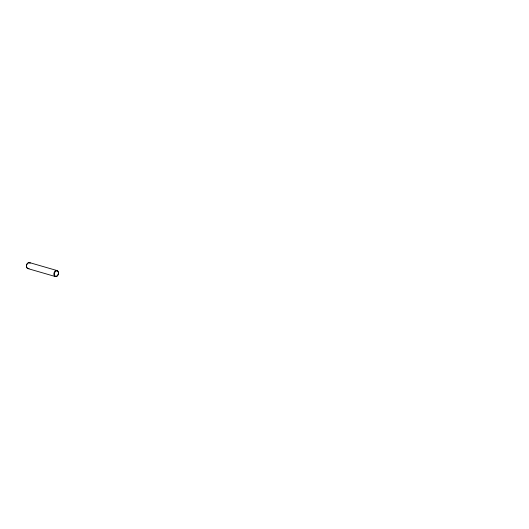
<?xml version="1.0" encoding="UTF-8"?>
<svg xmlns="http://www.w3.org/2000/svg" width="529" height="529" viewBox="0 0 529 529"><rect width="100%" height="100%" fill="white"/><g stroke="black" fill="none" stroke-linecap="round" stroke-linejoin="round"><path stroke-width="0.79" d="M29.584 262.615L57.013 270.564M27.872 268.587L55.307 276.535M30.318 263.092L30.107 262.873A3.108 2.215 -73.8 0 0 26.503 265.393A3.108 2.215 -73.8 0 0 29.049 268.487M27.733 268.183A2.757 1.964 -73.8 0 1 26.893 267.562M26.622 267.026A2.757 1.964 -73.8 0 1 28.738 262.827M29.254 262.88A2.757 1.964 -73.8 0 1 29.717 263.105M58.289 274.154L57.992 274.908A3.108 2.215 -73.8 0 1 54.785 276.277A3.108 2.215 -73.8 0 1 54.328 272.197A3.108 2.215 -73.8 0 1 57.535 270.822L57.965 271.271A3.108 2.215 -73.8 0 1 58.289 274.154M57.192 275.873A2.757 1.964 -73.8 0 0 57.615 271.192A2.757 1.964 -73.8 0 0 54.368 273.784A2.757 1.964 -73.8 0 0 57.192 275.873"/></g></svg>
